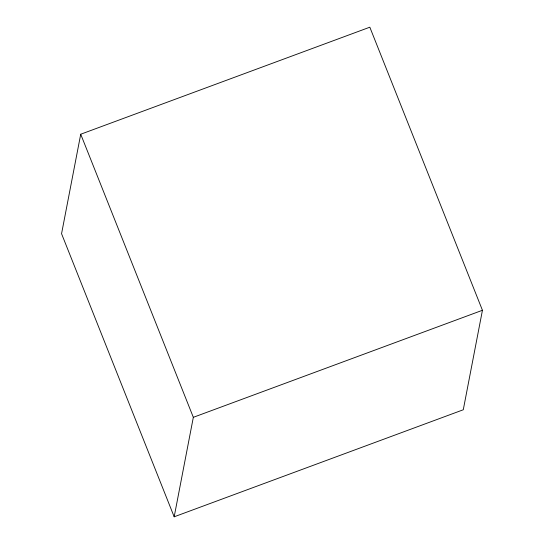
<?xml version="1.0" encoding="UTF-8"?>
<svg xmlns="http://www.w3.org/2000/svg" width="544" height="544" viewBox="0 0 544 544"><rect width="100%" height="100%" fill="white"/><g stroke="black" fill="none" stroke-linecap="round" stroke-linejoin="round"><path stroke-width="0.82" d="M80.723 134.232L61.56 233.716L174.175 516.8L463.277 409.768L482.44 310.284L369.825 27.2L80.723 134.232L193.331 417.323L174.175 516.8M193.331 417.323L482.44 310.284"/></g></svg>
